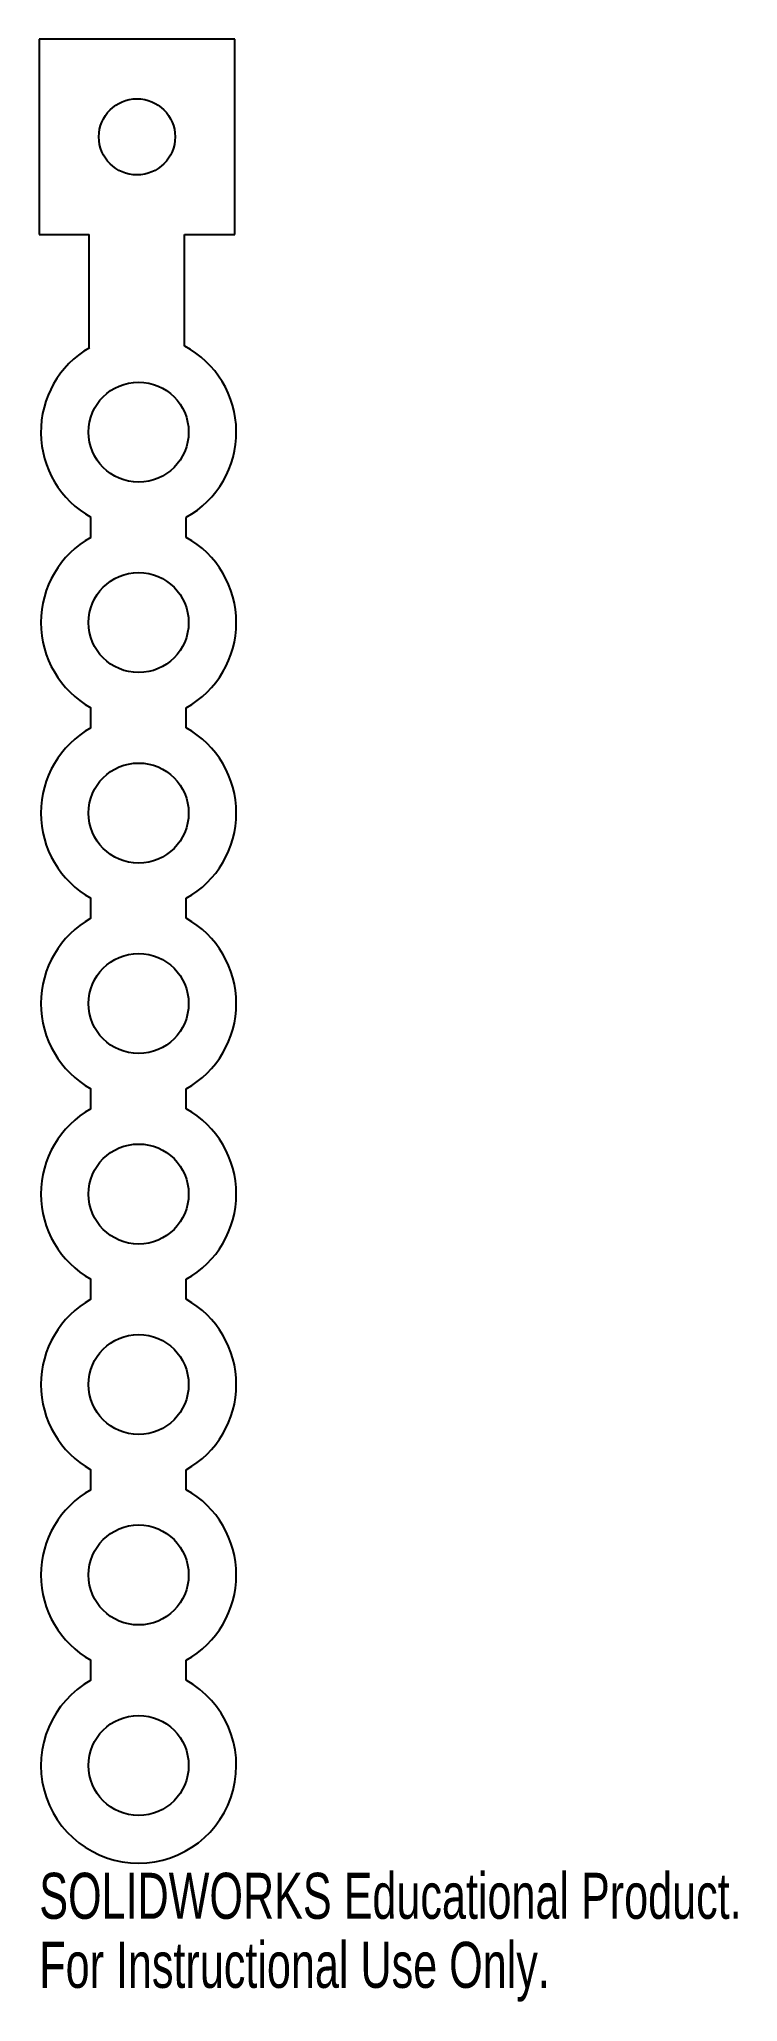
# Model space of a CAD drawing. Header units: millimetres. Extents: x 0 to 73, y -186 to 20.
import ezdxf

# ---------------------------------------------------------------- set-up
doc = ezdxf.new("R2010")
doc.units = ezdxf.units.MM
doc.styles.add('SLDTEXTSTYLE0', font='TXT', dxfattribs={"width": 0.7})

msp = doc.modelspace()

# ---------------------------------------------------------------- linework, layer by layer
at = {"color": 7, "linetype": 'Continuous', "lineweight": 25}
for p, q in [((0, 20.5), (0, 0)), ((20.5, 20.5), (0, 20.5)), ((20.5, 0), (20.5, 20.5)), ((0, 0), (5.25, 0)), ((5.25, -11.9), (5.25, 0)), ((15.25, 0), (20.5, 0)), ((15.25, -11.71), (15.25, 0)), ((5.42, -31.8), (5.42, -29.7)), ((15.42, -31.8), (15.42, -29.7)), ((5.42, -51.8), (5.42, -49.7)), ((15.42, -51.8), (15.42, -49.7)), ((5.42, -71.8), (5.42, -69.7)), ((15.42, -71.8), (15.42, -69.7)), ((5.42, -91.8), (5.42, -89.7)), ((15.42, -91.8), (15.42, -89.7)), ((5.42, -111.8), (5.42, -109.7)), ((15.42, -111.8), (15.42, -109.7)), ((5.42, -131.8), (5.42, -129.7)), ((15.42, -131.8), (15.42, -129.7)), ((5.42, -151.8), (5.42, -149.7)), ((15.42, -151.8), (15.42, -149.7))]:
    msp.add_line(p, q, dxfattribs=at)
for centre, radius in [((10.25, 10.25), 4), ((10.42, -20.75), 5.25), ((10.42, -40.75), 5.25), ((10.42, -60.75), 5.25), ((10.42, -80.75), 5.25), ((10.42, -100.75), 5.25), ((10.42, -120.75), 5.25), ((10.42, -140.75), 5.25), ((10.42, -160.75), 5.25)]:
    msp.add_circle(centre, radius, dxfattribs=at)
for centre, start, end in [((10.42, -20.75), 120.2745, 240.8036), ((10.42, -20.75), 299.1964, 61.8705), ((10.42, -40.75), 119.1964, 240.8036), ((10.42, -40.75), 299.1964, 60.8036), ((10.42, -60.75), 119.1964, 240.8036), ((10.42, -60.75), 299.1964, 60.8036), ((10.42, -80.75), 119.1964, 240.8036), ((10.42, -80.75), 299.1964, 60.8036), ((10.42, -100.75), 119.1964, 240.8036), ((10.42, -100.75), 299.1964, 60.8036), ((10.42, -120.75), 119.1964, 240.8036), ((10.42, -120.75), 299.1964, 60.8036), ((10.42, -140.75), 119.1964, 240.8036), ((10.42, -140.75), 299.1964, 60.8036), ((10.42, -160.75), 119.1964, 60.8036)]:
    msp.add_arc(centre, 10.25, start, end, dxfattribs=at)

# ---------------------------------------------------------------- texts
at = {"color": 7, "linetype": 'Continuous', "char_height": 4.8336, "attachment_point": 1, "style": 'SLDTEXTSTYLE0'}
for s, insert in [('SOLIDWORKS Educational Product.', (0, -172.02)), ('For Instructional Use Only.', (0, -179.27))]:
    msp.add_mtext(s, dxfattribs=dict(at, insert=insert))

doc.saveas('drawing.dxf')
